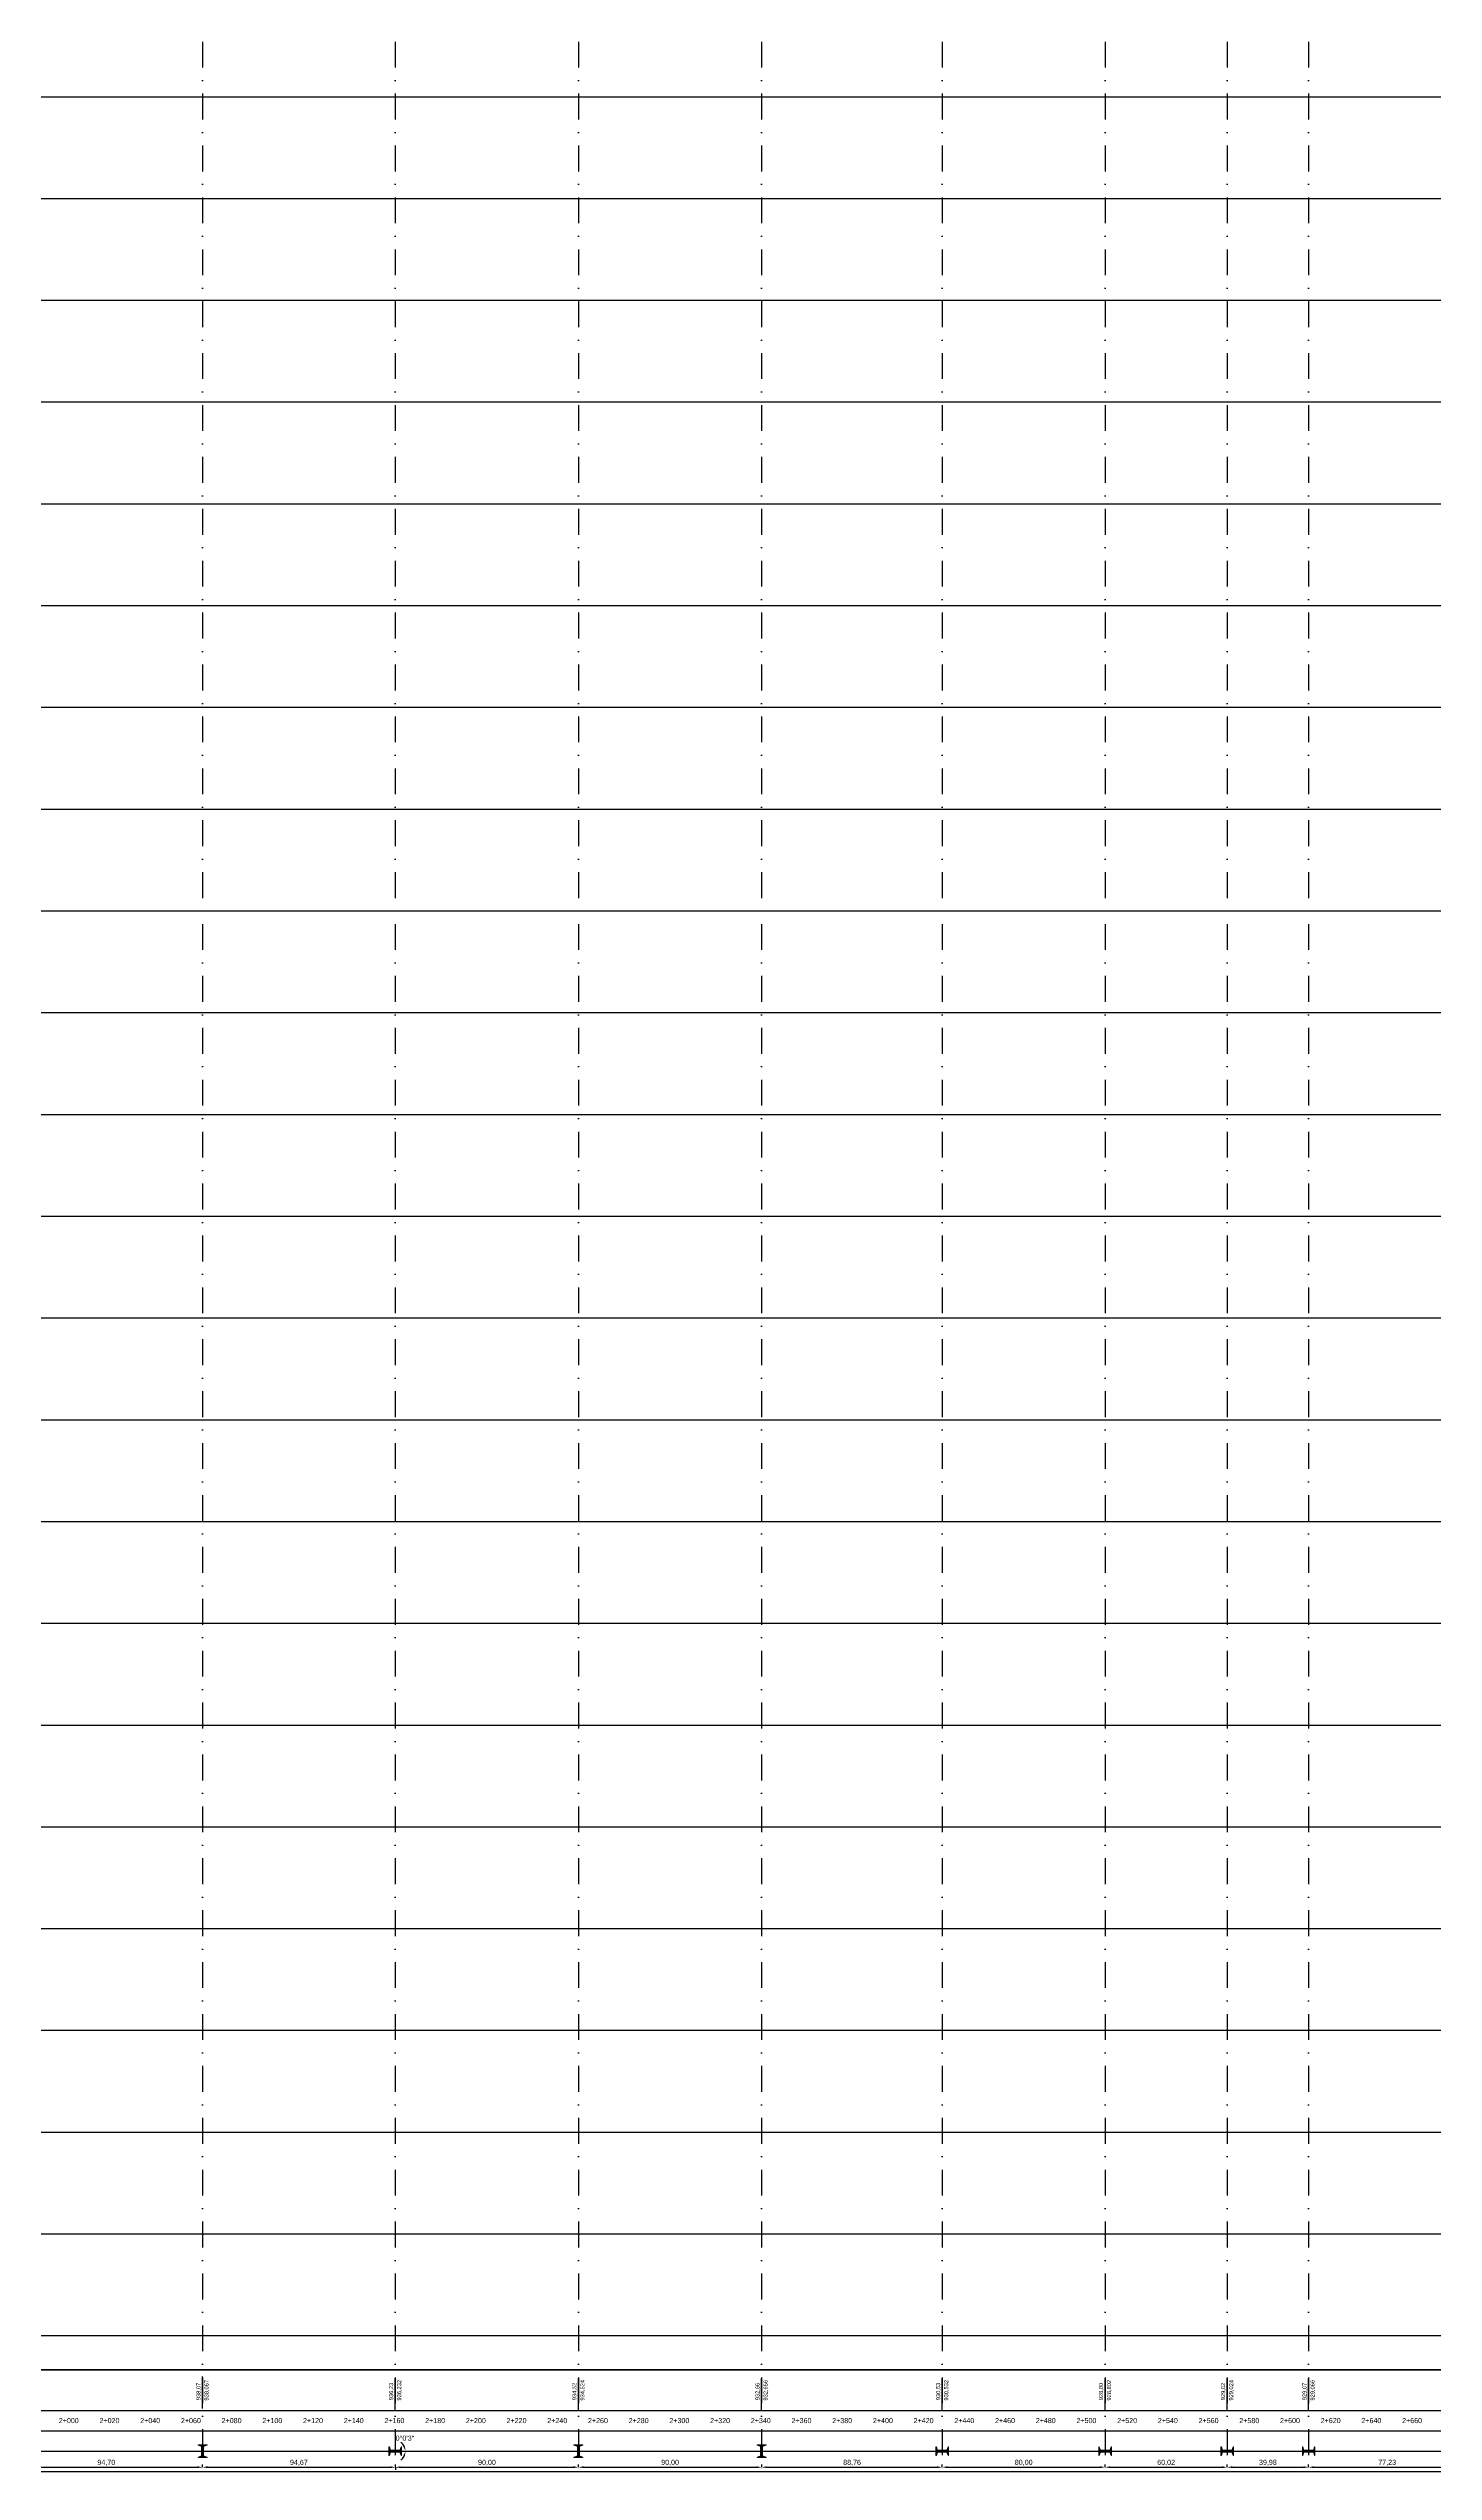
# Model space of a CAD drawing. Header units: metres. Extents: x -121 to 9872, y 3505 to 10721.
# Drawn here: x 2009 to 2689, y 5510 to 6701 of the extents above; entities that cross this region are included whole.
import ezdxf
from ezdxf.enums import TextEntityAlignment as Align

# ---------------------------------------------------------------- set-up
doc = ezdxf.new("R2010")
doc.units = ezdxf.units.M
doc.set_wipeout_variables(frame=1)
doc.header["$PDMODE"] = 2
doc.linetypes.add('DASHDOT', pattern=[25.4, 12.7, -6.35, 0, -6.35])
for name, color, linetype in [('EsquemáticoAlinhamento', 7, 'Continuous'), ('GRID', 253, 'Continuous'), ('Modelo_CotaTerreno_Perfil', 7, 'Continuous'), ('Perfil - Caixa', 251, 'Continuous'), ('Perfil - Texto Estaca', 7, 'Continuous'), ('Poste', 7, 'Continuous'), ('Poste Perfil', 251, 'Continuous'), ('Vertice', 8, 'Continuous')]:
    doc.layers.add(name, color=color, linetype=linetype)
doc.styles.add('R80', font='arial.ttf', dxfattribs={"height": 2})
doc.styles.get("Standard").update_dxf_attribs({"font": 'arial.ttf'})
doc.dimstyles.new('ISO-25', dxfattribs={"dimtxt": 2.5, "dimasz": 2.5, "dimexe": 1.25, "dimexo": 0.625, "dimtad": 1, "dimzin": 1, "dimtxsty": 'Standard', "dimcen": 2.5, "dimaunit": 1, "dimadec": 3, "dimazin": 3, "dimtfac": 1, "dimtmove": 0, "dimatfit": 3, "dimfxlon": 1, "dimarcsym": 0})

# ---------------------------------------------------------------- blocks, each defined once
blk = doc.blocks.new('PosteBloco')
at = {"lineweight": 0}
blk.add_lwpolyline([(-2.3, 0.5), (-2.9, 2.2), (-3.1, 2.2), (-3.1, -2.2), (-2.9, -2.2), (-2.3, -0.5), (2.3, -0.5), (2.9, -2.2), (3.1, -2.2), (3.1, 2.2), (2.9, 2.2), (2.3, 0.5)], close=True, dxfattribs=at)
blk.add_wipeout([(-2.3, 0.5), (-2.9, 2.2), (-3.1, 2.2), (-3.1, -2.2), (-2.9, -2.2), (-2.3, -0.5), (2.3, -0.5), (2.9, -2.2), (3.1, -2.2), (3.1, 2.2), (2.9, 2.2), (2.3, 0.5)]).dxf.layer = 'Poste'
at = {"layer": 'Poste Perfil'}
h = blk.add_hatch(color=256, dxfattribs=at)
h.dxf.hatch_style = 1
h.paths.add_polyline_path([(-2.3, 0.5), (-2.9, 2.2), (-3.1, 2.2), (-3.1, -2.2), (-2.9, -2.2), (-2.3, -0.5), (2.3, -0.5), (2.9, -2.2), (3.1, -2.2), (3.1, 2.2), (2.9, 2.2), (2.3, 0.5)])
at = {"color": 251, "lineweight": 0}
blk.add_circle((0, 0), 0.182, dxfattribs=at)
blk = doc.blocks.new('EsquematicoPlantaGaveta')
at = {"rotation": 269.9999999999131}
blk.add_blockref('PosteBloco', (0, 0), dxfattribs=at)
blk = doc.blocks.new('EsquematicoPlantaTopo')
at = {"layer": 'Poste Perfil'}
blk.add_blockref('PosteBloco', (0, 0), dxfattribs=at)
blk = doc.blocks.new('*D419')
at = {"layer": 'Defpoints', "color": 0, "transparency": 16777216}
for p in [(18.8, 5520.2), (93.9, 5520.2), (98.9, 5520.2), (99.1, 5520.2), (7744.2, 5520.2)]:
    blk.add_point(p, dxfattribs=at)
at = {"layer": 'Vertice', "color": 1, "lineweight": -2, "transparency": 16777216}
blk.add_line((100.3, 5520.2), (99.1, 5520.2), dxfattribs=at)
for start, end in [(27.8953, 55.7907), (304.2082, 332.1035), (359.9989, 360)]:
    blk.add_arc((93.9, 5520.2), 5.19, start, end, dxfattribs=at)
at = {"layer": 'Vertice', "color": 1, "transparency": 16777216}
for points in [[(98.9, 5522.7), (98.1, 5522.5), (99.1, 5520.2)], [(98.1, 5517.9), (98.9, 5517.7), (99.1, 5520.2)]]:
    blk.add_solid(points, dxfattribs=at)
at = {"layer": 'Vertice', "color": 0, "transparency": 16777216, "insert": (98.9, 5525.7), "char_height": 2.5, "attachment_point": 5}
blk.add_mtext('0°0\'4"', dxfattribs=at)
blk = doc.blocks.new('*D420')
at = {"layer": 'Defpoints', "color": 0, "transparency": 16777216}
for p in [(18.8, 5520.2), (317.4, 5520.2), (322.4, 5520.7), (322.7, 5520.4), (7744.2, 5520.2)]:
    blk.add_point(p, dxfattribs=at)
at = {"layer": 'Vertice', "color": 1, "lineweight": -2, "transparency": 16777216}
blk.add_line((323.9, 5520.9), (322.7, 5520.8), dxfattribs=at)
for start, end in [(33.6623, 61.1489), (305.027, 332.5135), (360, 6.1758)]:
    blk.add_arc((317.4, 5520.2), 5.26, start, end, dxfattribs=at)
at = {"layer": 'Vertice', "color": 1, "transparency": 16777216}
for points in [[(322.2, 5523.3), (321.4, 5523), (322.7, 5520.8)], [(321.7, 5517.9), (322.5, 5517.7), (322.7, 5520.2)]]:
    blk.add_solid(points, dxfattribs=at)
at = {"layer": 'Vertice', "color": 0, "transparency": 16777216, "insert": (314.2, 5525.9), "char_height": 2.5, "attachment_point": 5}
blk.add_mtext('6°10\'33"', dxfattribs=at)
blk = doc.blocks.new('*D421')
at = {"layer": 'Defpoints', "color": 0, "transparency": 16777216}
for p in [(408.3, 5525.2), (410.5, 5523.9), (18.8, 5520.2), (408.3, 5520.2), (7744.2, 5520.2)]:
    blk.add_point(p, dxfattribs=at)
at = {"layer": 'Vertice', "color": 1, "lineweight": -2, "transparency": 16777216}
blk.add_arc((408.3, 5520.2), 4.27, 34.0786, 55.5578, dxfattribs=at)
at = {"layer": 'Vertice', "color": 1, "transparency": 16777216}
for points in [[(410.6, 5523.3), (410.8, 5524.1), (408.3, 5524.5)], [(412.2, 5522.7), (411.4, 5522.5), (412.6, 5520.2)]]:
    blk.add_solid(points, dxfattribs=at)
at = {"layer": 'Vertice', "color": 0, "transparency": 16777216, "insert": (418.4, 5525.9), "char_height": 2.5, "attachment_point": 5}
blk.add_mtext('89°38\'11"', dxfattribs=at)
blk = doc.blocks.new('*D422')
at = {"layer": 'Defpoints', "color": 0, "transparency": 16777216}
for p in [(18.8, 5520.2), (1069.4, 5520.2), (1074.7, 5520.2), (1074.7, 5520.2), (7744.2, 5520.2)]:
    blk.add_point(p, dxfattribs=at)
at = {"layer": 'Vertice', "color": 1, "lineweight": -2, "transparency": 16777216}
for start, end in [(27.3936, 54.7536), (305.28, 332.64), (360, 0.0336)]:
    blk.add_arc((1069.4, 5520.2), 5.29, start, end, dxfattribs=at)
at = {"layer": 'Vertice', "color": 1, "transparency": 16777216}
for points in [[(1074.5, 5522.7), (1073.7, 5522.5), (1074.7, 5520.2)], [(1073.7, 5517.9), (1074.5, 5517.7), (1074.7, 5520.2)]]:
    blk.add_solid(points, dxfattribs=at)
at = {"layer": 'Vertice', "color": 0, "transparency": 16777216, "insert": (1074.7, 5526.5), "char_height": 2.5, "attachment_point": 5}
blk.add_mtext('0°2\'1"', dxfattribs=at)
blk = doc.blocks.new('*D423')
at = {"layer": 'Defpoints', "color": 0, "transparency": 16777216}
for p in [(18.8, 5520.2), (1730.4, 5520.2), (1735.2, 5519), (1736, 5519.3), (7744.2, 5520.2)]:
    blk.add_point(p, dxfattribs=at)
at = {"layer": 'Vertice', "color": 1, "lineweight": -2, "transparency": 16777216}
blk.add_line((1735.9, 5518.8), (1737.1, 5518.5), dxfattribs=at)
for start, end in [(25.6098, 51.2196), (294.4993, 320.1091), (345.7189, 360)]:
    blk.add_arc((1730.4, 5520.2), 5.64, start, end, dxfattribs=at)
at = {"layer": 'Vertice', "color": 1, "transparency": 16777216}
for points in [[(1734.4, 5516.8), (1735.1, 5516.4), (1735.9, 5518.8)], [(1735.9, 5522.7), (1735.1, 5522.6), (1736, 5520.2)]]:
    blk.add_solid(points, dxfattribs=at)
at = {"layer": 'Vertice', "color": 0, "transparency": 16777216, "insert": (1735.6, 5526.2), "char_height": 2.5, "attachment_point": 5}
blk.add_mtext('14°16\'52"', dxfattribs=at)
blk = doc.blocks.new('*D424')
at = {"layer": 'Defpoints', "color": 0, "transparency": 16777216}
for p in [(18.8, 5520.2), (2179.2, 5520.2), (2184.2, 5520.2), (2184.2, 5520.2), (7744.2, 5520.2)]:
    blk.add_point(p, dxfattribs=at)
at = {"layer": 'Vertice', "color": 1, "lineweight": -2, "transparency": 16777216}
for start, end in [(28.9784, 57.9567), (302.0425, 331.0208), (359.9992, 360)]:
    blk.add_arc((2179.2, 5520.2), 5, start, end, dxfattribs=at)
at = {"layer": 'Vertice', "color": 1, "transparency": 16777216}
for points in [[(2183.9, 5522.7), (2183.1, 5522.5), (2184.2, 5520.2)], [(2183.1, 5517.9), (2183.9, 5517.7), (2184.2, 5520.2)]]:
    blk.add_solid(points, dxfattribs=at)
at = {"layer": 'Vertice', "color": 0, "transparency": 16777216, "insert": (2183.9, 5526.6), "char_height": 2.5, "attachment_point": 5}
blk.add_mtext('0°0\'3"', dxfattribs=at)
blk = doc.blocks.new('*D425')
at = {"layer": 'Defpoints', "color": 0, "transparency": 16777216}
for p in [(18.8, 5520.2), (2756.3, 5520.2), (2761.3, 5520.7), (2761.3, 5520.4), (7744.2, 5520.2)]:
    blk.add_point(p, dxfattribs=at)
at = {"layer": 'Vertice', "color": 1, "lineweight": -2, "transparency": 16777216}
for start, end in [(34.6141, 63.6901), (301.848, 330.924), (360, 5.5381)]:
    blk.add_arc((2756.3, 5520.2), 4.98, start, end, dxfattribs=at)
at = {"layer": 'Vertice', "color": 1, "transparency": 16777216}
for points in [[(2760.8, 5523.2), (2760, 5522.9), (2761.3, 5520.7)], [(2760.3, 5517.9), (2761.1, 5517.7), (2761.3, 5520.2)]]:
    blk.add_solid(points, dxfattribs=at)
at = {"layer": 'Vertice', "color": 0, "transparency": 16777216, "insert": (2762.3, 5526.5), "char_height": 2.5, "attachment_point": 5}
blk.add_mtext('5°32\'17"', dxfattribs=at)
blk = doc.blocks.new('*D426')
at = {"layer": 'Defpoints', "color": 0, "transparency": 16777216}
for p in [(18.8, 5520.2), (3042.3, 5520.2), (3047.3, 5520.6), (3047.3, 5520.3), (7744.2, 5520.2)]:
    blk.add_point(p, dxfattribs=at)
at = {"layer": 'Vertice', "color": 1, "lineweight": -2, "transparency": 16777216}
for start, end in [(33.264, 62.3805), (301.767, 330.8835), (360, 4.1475)]:
    blk.add_arc((3042.3, 5520.2), 4.97, start, end, dxfattribs=at)
at = {"layer": 'Vertice', "color": 1, "transparency": 16777216}
for points in [[(3046.8, 5523.1), (3046, 5522.8), (3047.2, 5520.6)], [(3046.2, 5517.9), (3047, 5517.7), (3047.3, 5520.2)]]:
    blk.add_solid(points, dxfattribs=at)
at = {"layer": 'Vertice', "color": 0, "transparency": 16777216, "insert": (3047.1, 5525.7), "char_height": 2.5, "attachment_point": 5}
blk.add_mtext('4°8\'51"', dxfattribs=at)
blk = doc.blocks.new('*D427')
at = {"layer": 'Defpoints', "color": 0, "transparency": 16777216}
for p in [(18.8, 5520.2), (4017.5, 5520.2), (4021.8, 5517.6), (4022, 5518.5), (7744.2, 5520.2)]:
    blk.add_point(p, dxfattribs=at)
at = {"layer": 'Vertice', "color": 1, "lineweight": -2, "transparency": 16777216}
for start, end in [(30.3137, 60.6275), (268.1059, 298.4196), (328.7333, 360)]:
    blk.add_arc((4017.5, 5520.2), 4.78, start, end, dxfattribs=at)
at = {"layer": 'Vertice', "color": 1, "transparency": 16777216}
for points in [[(4019.5, 5516.3), (4020.1, 5515.7), (4021.6, 5517.7)], [(4022, 5522.7), (4021.2, 5522.5), (4022.3, 5520.2)]]:
    blk.add_solid(points, dxfattribs=at)
at = {"layer": 'Vertice', "color": 0, "transparency": 16777216, "insert": (4024.1, 5526.7), "char_height": 2.5, "attachment_point": 5}
blk.add_mtext('31°16\'0"', dxfattribs=at)
blk = doc.blocks.new('*D428')
at = {"layer": 'Defpoints', "color": 0, "transparency": 16777216}
for p in [(18.8, 5520.2), (4504, 5520.2), (4509, 5520.1), (4509, 5520), (7744.2, 5520.2)]:
    blk.add_point(p, dxfattribs=at)
at = {"layer": 'Vertice', "color": 1, "lineweight": -2, "transparency": 16777216}
for start, end in [(28.9692, 57.9384), (299.9897, 328.9589), (357.9281, 360)]:
    blk.add_arc((4504, 5520.2), 5, start, end, dxfattribs=at)
at = {"layer": 'Vertice', "color": 1, "transparency": 16777216}
for points in [[(4507.8, 5517.7), (4508.6, 5517.5), (4509, 5520)], [(4508.7, 5522.7), (4507.9, 5522.5), (4509, 5520.2)]]:
    blk.add_solid(points, dxfattribs=at)
at = {"layer": 'Vertice', "color": 0, "transparency": 16777216, "insert": (4509.8, 5526.6), "char_height": 2.5, "attachment_point": 5}
blk.add_mtext('2°4\'19"', dxfattribs=at)
blk = doc.blocks.new('*D429')
at = {"layer": 'Defpoints', "color": 0, "transparency": 16777216}
for p in [(18.8, 5520.2), (5017.8, 5520.2), (5022.8, 5520.2), (5022.8, 5520.2), (7744.2, 5520.2)]:
    blk.add_point(p, dxfattribs=at)
at = {"layer": 'Vertice', "color": 1, "lineweight": -2, "transparency": 16777216}
for start, end in [(28.9817, 57.9634), (302.0349, 331.0166), (359.9983, 360)]:
    blk.add_arc((5017.8, 5520.2), 5, start, end, dxfattribs=at)
at = {"layer": 'Vertice', "color": 1, "transparency": 16777216}
for points in [[(5022.5, 5522.7), (5021.7, 5522.5), (5022.8, 5520.2)], [(5021.7, 5517.9), (5022.5, 5517.7), (5022.8, 5520.2)]]:
    blk.add_solid(points, dxfattribs=at)
at = {"layer": 'Vertice', "color": 0, "transparency": 16777216, "insert": (5022.7, 5526.2), "char_height": 2.5, "attachment_point": 5}
blk.add_mtext('0°0\'6"', dxfattribs=at)
blk = doc.blocks.new('*D430')
at = {"layer": 'Defpoints', "color": 0, "transparency": 16777216}
for p in [(18.8, 5520.2), (5531.6, 5520.2), (5536.3, 5519.2), (5536.3, 5518.7), (7744.2, 5520.2)]:
    blk.add_point(p, dxfattribs=at)
at = {"layer": 'Vertice', "color": 1, "lineweight": -2, "transparency": 16777216}
for start, end in [(29.6649, 59.3298), (283.5899, 313.2548), (342.9197, 360)]:
    blk.add_arc((5531.6, 5520.2), 4.88, start, end, dxfattribs=at)
at = {"layer": 'Vertice', "color": 1, "transparency": 16777216}
for points in [[(5534.5, 5516.9), (5535.3, 5516.4), (5536.2, 5518.8)], [(5536.2, 5522.7), (5535.4, 5522.5), (5536.4, 5520.2)]]:
    blk.add_solid(points, dxfattribs=at)
at = {"layer": 'Vertice', "color": 0, "transparency": 16777216, "insert": (5538.4, 5526.2), "char_height": 2.5, "attachment_point": 5}
blk.add_mtext('17°4\'49"', dxfattribs=at)
blk = doc.blocks.new('*D431')
at = {"layer": 'Defpoints', "color": 0, "transparency": 16777216}
for p in [(18.8, 5520.2), (6119, 5520.2), (6123.6, 5522.2), (6123.9, 5520.9), (7744.2, 5520.2)]:
    blk.add_point(p, dxfattribs=at)
at = {"layer": 'Vertice', "color": 1, "lineweight": -2, "transparency": 16777216}
for start, end in [(52.2664, 81.5809), (301.371, 330.6855), (360, 22.9519)]:
    blk.add_arc((6119, 5520.2), 4.94, start, end, dxfattribs=at)
at = {"layer": 'Vertice', "color": 1, "transparency": 16777216}
for points in [[(6122.3, 5524.4), (6121.7, 5523.9), (6123.5, 5522.1)], [(6122.9, 5517.9), (6123.7, 5517.7), (6123.9, 5520.2)]]:
    blk.add_solid(points, dxfattribs=at)
at = {"layer": 'Vertice', "color": 0, "transparency": 16777216, "insert": (6126.1, 5526.8), "char_height": 2.5, "attachment_point": 5}
blk.add_mtext('22°57\'7"', dxfattribs=at)
blk = doc.blocks.new('*D432')
at = {"layer": 'Defpoints', "color": 0, "transparency": 16777216}
for p in [(6649.9, 5525.2), (6652.4, 5524.6), (18.8, 5520.2), (6649.9, 5520.2), (7744.2, 5520.2)]:
    blk.add_point(p, dxfattribs=at)
at = {"layer": 'Vertice', "color": 1, "lineweight": -2, "transparency": 16777216}
blk.add_line((6649.9, 5526.5), (6649.9, 5525.2), dxfattribs=at)
blk.add_arc((6649.9, 5520.2), 5.02, 28.8541, 61.1456, dxfattribs=at)
at = {"layer": 'Vertice', "color": 1, "transparency": 16777216}
for points in [[(6652.2, 5524.2), (6652.5, 5525), (6649.9, 5525.2)], [(6654.7, 5522.7), (6653.9, 5522.5), (6654.9, 5520.2)]]:
    blk.add_solid(points, dxfattribs=at)
at = {"layer": 'Vertice', "color": 0, "transparency": 16777216, "insert": (6658.6, 5527.6), "char_height": 2.5, "attachment_point": 5}
blk.add_mtext('89°59\'59"', dxfattribs=at)
blk = doc.blocks.new('*D433')
at = {"layer": 'Defpoints', "color": 0, "transparency": 16777216}
for p in [(18.8, 5520.2), (7509.5, 5520.2), (7511.6, 5515.7), (7512.8, 5517.2), (7744.2, 5520.2)]:
    blk.add_point(p, dxfattribs=at)
at = {"layer": 'Vertice', "color": 1, "lineweight": -2, "transparency": 16777216}
for start, end in [(32.403, 64.806), (230.7393, 263.1423), (295.5453, 360)]:
    blk.add_arc((7509.5, 5520.2), 4.48, start, end, dxfattribs=at)
at = {"layer": 'Vertice', "color": 1, "transparency": 16777216}
for points in [[(7508.9, 5516.2), (7509, 5515.3), (7511.4, 5516.2)], [(7513.7, 5522.7), (7512.9, 5522.5), (7514, 5520.2)]]:
    blk.add_solid(points, dxfattribs=at)
at = {"layer": 'Vertice', "color": 0, "transparency": 16777216, "insert": (7514.6, 5525.7), "char_height": 2.5, "attachment_point": 5}
blk.add_mtext('64°27\'17"', dxfattribs=at)
blk = doc.blocks.new('*D458')
at = {"color": 0, "lineweight": -2, "transparency": 16777216}
for p, q in [((1989.8, 5512.3), (1989.8, 5513.6)), ((1992.3, 5512.3), (2082, 5512.3)), ((2084.5, 5512.3), (2084.5, 5513.6))]:
    blk.add_line(p, q, dxfattribs=at)
at = {"color": 0, "transparency": 16777216}
for points in [[(1992.3, 5512.8), (1992.3, 5511.9), (1989.8, 5512.3)], [(2082, 5512.8), (2082, 5511.9), (2084.5, 5512.3)]]:
    blk.add_solid(points, dxfattribs=at)
at = {"layer": 'Defpoints', "color": 0, "transparency": 16777216}
for p in [(1989.8, 5512.3), (2084.5, 5512.3), (2084.5, 5512.3)]:
    blk.add_point(p, dxfattribs=at)
at = {"color": 0, "transparency": 16777216, "insert": (2037.2, 5514.5), "char_height": 2.5, "attachment_point": 5}
blk.add_mtext('94,70', dxfattribs=at)
blk = doc.blocks.new('*D459')
at = {"color": 0, "lineweight": -2, "transparency": 16777216}
for p, q in [((2084.5, 5512.3), (2084.5, 5513.6)), ((2087, 5512.3), (2176.7, 5512.3)), ((2179.2, 5512.3), (2179.2, 5511.1))]:
    blk.add_line(p, q, dxfattribs=at)
at = {"color": 0, "transparency": 16777216}
for points in [[(2087, 5512.8), (2087, 5511.9), (2084.5, 5512.3)], [(2176.7, 5512.8), (2176.7, 5511.9), (2179.2, 5512.3)]]:
    blk.add_solid(points, dxfattribs=at)
at = {"layer": 'Defpoints', "color": 0, "transparency": 16777216}
for p in [(2084.5, 5512.3), (2179.2, 5512.3), (2179.2, 5512.3)]:
    blk.add_point(p, dxfattribs=at)
at = {"color": 0, "transparency": 16777216, "insert": (2131.8, 5514.5), "char_height": 2.5, "attachment_point": 5}
blk.add_mtext('94,67', dxfattribs=at)
blk = doc.blocks.new('*D460')
at = {"color": 0, "lineweight": -2, "transparency": 16777216}
for p, q in [((2179.2, 5512.3), (2179.2, 5513.6)), ((2181.7, 5512.3), (2266.7, 5512.3)), ((2269.2, 5512.3), (2269.2, 5513.6))]:
    blk.add_line(p, q, dxfattribs=at)
at = {"color": 0, "transparency": 16777216}
for points in [[(2181.7, 5512.8), (2181.7, 5511.9), (2179.2, 5512.3)], [(2266.7, 5512.8), (2266.7, 5511.9), (2269.2, 5512.3)]]:
    blk.add_solid(points, dxfattribs=at)
at = {"layer": 'Defpoints', "color": 0, "transparency": 16777216}
for p in [(2179.2, 5512.3), (2269.2, 5512.3), (2269.2, 5512.3)]:
    blk.add_point(p, dxfattribs=at)
at = {"color": 0, "transparency": 16777216, "insert": (2224.2, 5514.5), "char_height": 2.5, "attachment_point": 5}
blk.add_mtext('90,00', dxfattribs=at)
blk = doc.blocks.new('*D461')
at = {"color": 0, "lineweight": -2, "transparency": 16777216}
for p, q in [((2269.2, 5512.3), (2269.2, 5513.6)), ((2271.7, 5512.3), (2356.7, 5512.3)), ((2359.2, 5512.3), (2359.2, 5513.6))]:
    blk.add_line(p, q, dxfattribs=at)
at = {"color": 0, "transparency": 16777216}
for points in [[(2271.7, 5512.8), (2271.7, 5511.9), (2269.2, 5512.3)], [(2356.7, 5512.8), (2356.7, 5511.9), (2359.2, 5512.3)]]:
    blk.add_solid(points, dxfattribs=at)
at = {"layer": 'Defpoints', "color": 0, "transparency": 16777216}
for p in [(2269.2, 5512.3), (2359.2, 5512.3), (2359.2, 5512.3)]:
    blk.add_point(p, dxfattribs=at)
at = {"color": 0, "transparency": 16777216, "insert": (2314.2, 5514.5), "char_height": 2.5, "attachment_point": 5}
blk.add_mtext('90,00', dxfattribs=at)
blk = doc.blocks.new('*D462')
at = {"color": 0, "lineweight": -2, "transparency": 16777216}
for p, q in [((2359.2, 5512.3), (2359.2, 5513.6)), ((2361.7, 5512.3), (2445.4, 5512.3)), ((2447.9, 5512.3), (2447.9, 5513.6))]:
    blk.add_line(p, q, dxfattribs=at)
at = {"color": 0, "transparency": 16777216}
for points in [[(2361.7, 5512.8), (2361.7, 5511.9), (2359.2, 5512.3)], [(2445.4, 5512.8), (2445.4, 5511.9), (2447.9, 5512.3)]]:
    blk.add_solid(points, dxfattribs=at)
at = {"layer": 'Defpoints', "color": 0, "transparency": 16777216}
for p in [(2359.2, 5512.3), (2447.9, 5512.3), (2447.9, 5512.3)]:
    blk.add_point(p, dxfattribs=at)
at = {"color": 0, "transparency": 16777216, "insert": (2403.6, 5514.5), "char_height": 2.5, "attachment_point": 5}
blk.add_mtext('88,76', dxfattribs=at)
blk = doc.blocks.new('*D463')
at = {"color": 0, "lineweight": -2, "transparency": 16777216}
for p, q in [((2447.9, 5512.3), (2447.9, 5513.6)), ((2450.4, 5512.3), (2525.4, 5512.3)), ((2527.9, 5512.3), (2527.9, 5513.6))]:
    blk.add_line(p, q, dxfattribs=at)
at = {"color": 0, "transparency": 16777216}
for points in [[(2450.4, 5512.8), (2450.4, 5511.9), (2447.9, 5512.3)], [(2525.4, 5512.8), (2525.4, 5511.9), (2527.9, 5512.3)]]:
    blk.add_solid(points, dxfattribs=at)
at = {"layer": 'Defpoints', "color": 0, "transparency": 16777216}
for p in [(2447.9, 5512.3), (2527.9, 5512.3), (2527.9, 5512.3)]:
    blk.add_point(p, dxfattribs=at)
at = {"color": 0, "transparency": 16777216, "insert": (2487.9, 5514.5), "char_height": 2.5, "attachment_point": 5}
blk.add_mtext('80,00', dxfattribs=at)
blk = doc.blocks.new('*D464')
at = {"color": 0, "lineweight": -2, "transparency": 16777216}
for p, q in [((2527.9, 5512.3), (2527.9, 5513.6)), ((2530.4, 5512.3), (2585.4, 5512.3)), ((2587.9, 5512.3), (2587.9, 5513.6))]:
    blk.add_line(p, q, dxfattribs=at)
at = {"color": 0, "transparency": 16777216}
for points in [[(2530.4, 5512.8), (2530.4, 5511.9), (2527.9, 5512.3)], [(2585.4, 5512.8), (2585.4, 5511.9), (2587.9, 5512.3)]]:
    blk.add_solid(points, dxfattribs=at)
at = {"layer": 'Defpoints', "color": 0, "transparency": 16777216}
for p in [(2527.9, 5512.3), (2587.9, 5512.3), (2587.9, 5512.3)]:
    blk.add_point(p, dxfattribs=at)
at = {"color": 0, "transparency": 16777216, "insert": (2557.9, 5514.5), "char_height": 2.5, "attachment_point": 5}
blk.add_mtext('60,02', dxfattribs=at)
blk = doc.blocks.new('*D465')
at = {"color": 0, "lineweight": -2, "transparency": 16777216}
for p, q in [((2587.9, 5512.3), (2587.9, 5513.6)), ((2590.4, 5512.3), (2625.4, 5512.3)), ((2627.9, 5512.3), (2627.9, 5513.6))]:
    blk.add_line(p, q, dxfattribs=at)
at = {"color": 0, "transparency": 16777216}
for points in [[(2590.4, 5512.8), (2590.4, 5511.9), (2587.9, 5512.3)], [(2625.4, 5512.8), (2625.4, 5511.9), (2627.9, 5512.3)]]:
    blk.add_solid(points, dxfattribs=at)
at = {"layer": 'Defpoints', "color": 0, "transparency": 16777216}
for p in [(2587.9, 5512.3), (2627.9, 5512.3), (2627.9, 5512.3)]:
    blk.add_point(p, dxfattribs=at)
at = {"color": 0, "transparency": 16777216, "insert": (2607.9, 5514.5), "char_height": 2.5, "attachment_point": 5}
blk.add_mtext('39,98', dxfattribs=at)
blk = doc.blocks.new('*D466')
at = {"color": 0, "lineweight": -2, "transparency": 16777216}
for p, q in [((2627.9, 5512.3), (2627.9, 5513.6)), ((2630.4, 5512.3), (2702.7, 5512.3)), ((2705.2, 5512.3), (2705.2, 5513.6))]:
    blk.add_line(p, q, dxfattribs=at)
at = {"color": 0, "transparency": 16777216}
for points in [[(2630.4, 5512.8), (2630.4, 5511.9), (2627.9, 5512.3)], [(2702.7, 5512.8), (2702.7, 5511.9), (2705.2, 5512.3)]]:
    blk.add_solid(points, dxfattribs=at)
at = {"layer": 'Defpoints', "color": 0, "transparency": 16777216}
for p in [(2627.9, 5512.3), (2705.2, 5512.3), (2705.2, 5512.3)]:
    blk.add_point(p, dxfattribs=at)
at = {"color": 0, "transparency": 16777216, "insert": (2666.5, 5514.5), "char_height": 2.5, "attachment_point": 5}
blk.add_mtext('77,23', dxfattribs=at)

msp = doc.modelspace()

# ---------------------------------------------------------------- linework, layer by layer
at = {"layer": 'GRID', "linetype": 'DASHDOT'}
for p, q in [((2084.504, 7876.973), (2084.504, 5511.111)), ((2179.172, 7876.973), (2179.172, 5510.205)), ((2527.93, 7876.973), (2527.93, 5510.205)), ((2587.946, 7876.973), (2587.946, 5510.205)), ((2627.929, 7876.973), (2627.929, 5510.205))]:
    msp.add_line(p, q, dxfattribs=at)
at = {"layer": 'GRID'}
for points in [[(-30.298, 5560.205), (-30.298, 7876.973), (7827.812, 7876.973), (7827.812, 5560.205), (-30.298, 5560.205)], [(-30.298, 6676.973), (7827.812, 6676.973)], [(-30.298, 6626.973), (7827.812, 6626.973)], [(-30.298, 6576.973), (7827.812, 6576.973)], [(-30.298, 6526.973), (7827.812, 6526.973)], [(-30.298, 6476.973), (7827.812, 6476.973)], [(-30.298, 6426.973), (7827.812, 6426.973)], [(-30.298, 6376.973), (7827.812, 6376.973)], [(-30.298, 6326.973), (7827.812, 6326.973)], [(-30.298, 6276.973), (7827.812, 6276.973)], [(-30.298, 6226.973), (7827.812, 6226.973)], [(-30.298, 6176.973), (7827.812, 6176.973)], [(-30.298, 6076.973), (7827.812, 6076.973)], [(-30.298, 6026.973), (7827.812, 6026.973)], [(-30.298, 5976.973), (7827.812, 5976.973)], [(-30.298, 5926.973), (7827.812, 5926.973)], [(-30.298, 5876.973), (7827.812, 5876.973)], [(-30.298, 5826.973), (7827.812, 5826.973)], [(-30.298, 5776.973), (7827.812, 5776.973)], [(-30.298, 5726.973), (7827.812, 5726.973)], [(-30.298, 5676.973), (7827.812, 5676.973)], [(-30.298, 5626.973), (7827.812, 5626.973)], [(-30.298, 5576.973), (7827.812, 5576.973)]]:
    msp.add_lwpolyline(points, dxfattribs=at)
at = {"layer": 'Modelo_CotaTerreno_Perfil'}
for points in [[(2084.504, 5541.11), (2084.504, 5556.869)], [(2179.172, 5540.205), (2179.172, 5555.964)], [(2269.171, 5540.205), (2269.171, 5555.964)], [(2359.171, 5540.205), (2359.171, 5555.964)], [(2447.93, 5540.205), (2447.93, 5555.964)], [(2527.93, 5540.205), (2527.93, 5555.964)], [(2587.946, 5540.205), (2587.946, 5555.964)], [(2627.929, 5540.205), (2627.929, 5555.964)]]:
    msp.add_lwpolyline(points, dxfattribs=at)
at = {"layer": 'Perfil - Caixa'}
for points in [[(-30.298, 6126.973), (7827.812, 6126.973)], [(-30.298, 5576.973), (7827.812, 5576.973)], [(18.802, 5560.205), (7827.812, 5560.205)], [(-30.298, 5540.205), (7827.812, 5540.205)], [(-30.298, 5530.205), (7827.812, 5530.205)], [(-30.298, 5510.205), (7827.812, 5510.205)]]:
    msp.add_lwpolyline(points, dxfattribs=at)

# ---------------------------------------------------------------- block references
at = {"layer": 'EsquemáticoAlinhamento'}
for name, p in [('EsquematicoPlantaGaveta', (2269.171, 5520.205)), ('EsquematicoPlantaGaveta', (2359.171, 5520.205)), ('EsquematicoPlantaTopo', (2447.93, 5520.205))]:
    msp.add_blockref(name, p, dxfattribs=at)

# ---------------------------------------------------------------- texts
at = {"layer": 'Modelo_CotaTerreno_Perfil'}
for s, p in [('938,07', (2082.461, 5545.258)), ('938,067', (2086.418, 5545.08)), ('936,23', (2177.128, 5545.258)), ('936,232', (2181.085, 5545.08)), ('934,52', (2267.128, 5545.258)), ('934,524', (2271.085, 5545.08)), ('932,66', (2357.128, 5545.258)), ('932,656', (2361.085, 5545.08)), ('930,53', (2445.887, 5545.258)), ('930,532', (2449.844, 5545.08)), ('928,80', (2525.887, 5545.258)), ('928,802', (2529.844, 5545.08)), ('929,02', (2585.887, 5545.258)), ('929,024', (2589.844, 5545.08)), ('929,07', (2625.886, 5545.258)), ('929,066', (2629.843, 5545.08))]:
    msp.add_text(s, height=2, rotation=90.00021, dxfattribs=at).set_placement(p, align=Align.MIDDLE_LEFT)
at = {"layer": 'Perfil - Texto Estaca', "linetype": 'ByBlock', "char_height": 2.5, "attachment_point": 8, "style": 'R80'}
for s, insert in [('{\\fArial|b0|i0|c0|p34;\\C7;2+000}', (2018.748, 5533.955)), ('{\\fArial|b0|i0|c0|p34;\\C7;2+020}', (2038.748, 5533.955)), ('{\\fArial|b0|i0|c0|p34;\\C7;2+040}', (2058.748, 5533.955)), ('{\\fArial|b0|i0|c0|p34;\\C7;2+060}', (2078.748, 5533.955)), ('{\\fArial|b0|i0|c0|p34;\\C7;2+080}', (2098.748, 5533.955)), ('{\\fArial|b0|i0|c0|p34;\\C7;2+100}', (2118.748, 5533.955)), ('{\\fArial|b0|i0|c0|p34;\\C7;2+120}', (2138.748, 5533.955)), ('{\\fArial|b0|i0|c0|p34;\\C7;2+140}', (2158.748, 5533.955)), ('{\\fArial|b0|i0|c0|p34;\\C7;2+160}', (2178.748, 5533.955)), ('{\\fArial|b0|i0|c0|p34;\\C7;2+180}', (2198.748, 5533.955)), ('{\\fArial|b0|i0|c0|p34;\\C7;2+200}', (2218.748, 5533.955)), ('{\\fArial|b0|i0|c0|p34;\\C7;2+220}', (2238.748, 5533.955)), ('{\\fArial|b0|i0|c0|p34;\\C7;2+240}', (2258.748, 5533.955)), ('{\\fArial|b0|i0|c0|p34;\\C7;2+260}', (2278.748, 5533.955)), ('{\\fArial|b0|i0|c0|p34;\\C7;2+280}', (2298.748, 5533.955)), ('{\\fArial|b0|i0|c0|p34;\\C7;2+300}', (2318.748, 5533.955)), ('{\\fArial|b0|i0|c0|p34;\\C7;2+320}', (2338.748, 5533.955)), ('{\\fArial|b0|i0|c0|p34;\\C7;2+340}', (2358.748, 5533.955)), ('{\\fArial|b0|i0|c0|p34;\\C7;2+360}', (2378.748, 5533.955)), ('{\\fArial|b0|i0|c0|p34;\\C7;2+380}', (2398.748, 5533.955)), ('{\\fArial|b0|i0|c0|p34;\\C7;2+400}', (2418.748, 5533.955)), ('{\\fArial|b0|i0|c0|p34;\\C7;2+420}', (2438.748, 5533.955)), ('{\\fArial|b0|i0|c0|p34;\\C7;2+440}', (2458.748, 5533.955)), ('{\\fArial|b0|i0|c0|p34;\\C7;2+460}', (2478.748, 5533.955)), ('{\\fArial|b0|i0|c0|p34;\\C7;2+480}', (2498.748, 5533.955)), ('{\\fArial|b0|i0|c0|p34;\\C7;2+500}', (2518.748, 5533.955)), ('{\\fArial|b0|i0|c0|p34;\\C7;2+520}', (2538.748, 5533.955)), ('{\\fArial|b0|i0|c0|p34;\\C7;2+540}', (2558.748, 5533.955)), ('{\\fArial|b0|i0|c0|p34;\\C7;2+560}', (2578.748, 5533.955)), ('{\\fArial|b0|i0|c0|p34;\\C7;2+580}', (2598.748, 5533.955)), ('{\\fArial|b0|i0|c0|p34;\\C7;2+600}', (2618.748, 5533.955)), ('{\\fArial|b0|i0|c0|p34;\\C7;2+620}', (2638.748, 5533.955)), ('{\\fArial|b0|i0|c0|p34;\\C7;2+640}', (2658.748, 5533.955)), ('{\\fArial|b0|i0|c0|p34;\\C7;2+660}', (2678.748, 5533.955))]:
    msp.add_mtext(s, dxfattribs=dict(at, insert=insert))

# ---------------------------------------------------------------- next in the draw order: linework, layer by layer
at = {"layer": 'GRID', "linetype": 'DASHDOT'}
for p, q in [((2269.171, 7876.973), (2269.171, 5510.205)), ((2359.171, 7876.973), (2359.171, 5510.205)), ((2447.93, 7876.973), (2447.93, 5510.205))]:
    msp.add_line(p, q, dxfattribs=at)

# ---------------------------------------------------------------- next in the draw order: block references
at = {"layer": 'EsquemáticoAlinhamento'}
for name, p in [('EsquematicoPlantaGaveta', (2084.504, 5520.205)), ('EsquematicoPlantaTopo', (2179.172, 5520.205))]:
    msp.add_blockref(name, p, dxfattribs=at)

# ---------------------------------------------------------------- next in the draw order: dimensions: what is measured, and where the dimension line sits
for base, p1, p2, picture, middle in [((2359.171, 5512.339), (2269.171, 5512.339), (2359.171, 5512.339), '*D461', (2314.171, 5514.466)), ((2447.93, 5512.339), (2359.171, 5512.339), (2447.93, 5512.339), '*D462', (2403.551, 5514.466))]:
    dim = msp.add_linear_dim(base=base, p1=p1, p2=p2, dimstyle='ISO-25', override={"dimtmove": 1})
    dim.commit()
    dim.dimension.update_dxf_attribs({"geometry": picture, "text_midpoint": middle})

# ---------------------------------------------------------------- next in the draw order: linework, layer by layer
at = {"layer": 'Perfil - Caixa'}
msp.add_lwpolyline([(18.802, 5520.205), (7744.176, 5520.205)], dxfattribs=at)
at = {"layer": 'Vertice'}
msp.add_lwpolyline([(2179.172, 5520.205), (2184.172, 5520.205)], dxfattribs=at)

# ---------------------------------------------------------------- next in the draw order: dimensions: what is measured, and where the dimension line sits
for base, p1, p2, picture, middle in [((2084.504, 5512.339), (1989.804, 5512.339), (2084.504, 5512.338), '*D458', (2037.154, 5514.466)), ((2179.172, 5512.338), (2084.504, 5512.338), (2179.172, 5512.339), '*D459', (2131.838, 5514.466)), ((2269.171, 5512.339), (2179.172, 5512.339), (2269.171, 5512.339), '*D460', (2224.171, 5514.466))]:
    dim = msp.add_linear_dim(base=base, p1=p1, p2=p2, dimstyle='ISO-25', override={"dimtmove": 1})
    dim.commit()
    dim.dimension.update_dxf_attribs({"geometry": picture, "text_midpoint": middle})
at = {"layer": 'Vertice', "color": 7}
for base, line1, line2, picture, middle in [((6652.437, 5524.55), ((6649.928, 5520.205), (6649.928, 5525.205)), ((18.802, 5520.205), (7744.176, 5520.205)), '*D432', (6658.644, 5527.592)), ((6123.8744, 5520.8628), ((18.8023, 5520.2051), (7744.1763, 5520.2051)), ((6118.9783, 5520.2051), (6123.5825, 5522.1549)), '*D431', (6126.0928, 5526.8342)), ((4021.9793, 5518.5039), ((18.8023, 5520.2051), (7744.1763, 5520.2051)), ((4017.5114, 5520.2051), (4021.7852, 5517.61)), '*D427', (4024.1228, 5526.6599)), ((2184.1716, 5520.205), ((18.8023, 5520.2051), (7744.1763, 5520.2051)), ((2179.1716, 5520.2051), (2184.1716, 5520.205)), '*D424', (2183.9321, 5526.5691)), ((4508.9635, 5520.0846), ((18.8023, 5520.2051), (7744.1763, 5520.2051)), ((4503.9673, 5520.2051), (4508.9641, 5520.0243)), '*D428', (4509.7514, 5526.5628)), ((2761.3027, 5520.3655), ((18.8023, 5520.2051), (7744.1763, 5520.2051)), ((2756.3256, 5520.2051), (2761.3023, 5520.6876)), '*D425', (2762.2845, 5526.5274)), ((1735.9665, 5519.2722), ((1730.4042, 5520.2051), (1735.2497, 5518.9717)), ((18.8023, 5520.2051), (7744.1763, 5520.2051)), '*D423', (1735.5826, 5526.2192)), ((5022.7586, 5520.205), ((18.8023, 5520.2051), (7744.1763, 5520.2051)), ((5017.7586, 5520.2051), (5022.7586, 5520.2049)), '*D429', (5022.6978, 5526.2011)), ((5536.34215, 5519.24104), ((18.80233, 5520.2051), (7744.17633, 5520.20509)), ((5531.55533, 5520.20509), (5536.3348, 5518.73654)), '*D430', (5538.40974, 5526.1711)), ((322.7013, 5520.3941), ((18.8023, 5520.2051), (7744.1763, 5520.2051)), ((317.4431, 5520.2051), (322.4141, 5520.743)), '*D420', (314.1906, 5525.8694)), ((7512.764, 5517.151), ((18.802, 5520.205), (7744.176, 5520.205)), ((7509.486, 5520.205), (7511.642, 5515.694)), '*D433', (7514.577, 5525.709)), ((99.077, 5520.205), ((18.8023, 5520.2051), (7744.1763, 5520.2051)), ((93.8909, 5520.2051), (98.8909, 5520.205)), '*D419', (98.9164, 5525.6923)), ((3047.253248, 5520.325074), ((18.80233, 5520.205095), (7744.176329, 5520.205095)), ((3042.28183, 5520.205095), (3047.268736, 5520.566717)), '*D426', (3047.088821, 5525.654913))]:
    dim = msp.add_angular_dim_2l(base=base, line1=line1, line2=line2, dimstyle='ISO-25', override={"dimclrd": 1, "dimclre": 1, "dimaunit": 1, "dimadec": 3, "dimtmove": 1}, dxfattribs=at)
    dim.commit()
    dim.dimension.update_dxf_attribs({"geometry": picture, "text_midpoint": middle, "dimtype": 162})
at = {"layer": 'Vertice', "color": 0}
for base, line2, picture, middle in [((1074.7176, 5520.2061), ((1069.4321, 5520.2051), (1074.7177, 5520.2082)), '*D422', (1074.7165, 5526.5328)), ((410.4517, 5523.8903), ((408.3032, 5520.2051), (408.335, 5525.205)), '*D421', (418.3568, 5525.9005))]:
    dim = msp.add_angular_dim_2l(base=base, line1=((18.8023, 5520.2051), (7744.1763, 5520.2051)), line2=line2, dimstyle='ISO-25', override={"dimclrd": 1, "dimclre": 1, "dimaunit": 1, "dimadec": 3, "dimtmove": 1}, dxfattribs=at)
    dim.commit()
    dim.dimension.update_dxf_attribs({"geometry": picture, "text_midpoint": middle, "dimtype": 162})

# ---------------------------------------------------------------- next in the draw order: block references
at = {"layer": 'EsquemáticoAlinhamento'}
for p in [(2527.93, 5520.205), (2587.946, 5520.205), (2627.929, 5520.205)]:
    msp.add_blockref('EsquematicoPlantaTopo', p, dxfattribs=at)

# ---------------------------------------------------------------- next in the draw order: dimensions: what is measured, and where the dimension line sits
for base, p1, p2, picture, middle in [((2527.93, 5512.339), (2447.93, 5512.339), (2527.93, 5512.339), '*D463', (2487.93, 5514.466)), ((2587.946, 5512.339), (2527.93, 5512.339), (2587.946, 5512.339), '*D464', (2557.938, 5514.466)), ((2627.929, 5512.339), (2587.946, 5512.339), (2627.929, 5512.339), '*D465', (2607.938, 5514.466)), ((2705.16, 5512.339), (2627.929, 5512.339), (2705.16, 5512.339), '*D466', (2666.545, 5514.466))]:
    dim = msp.add_linear_dim(base=base, p1=p1, p2=p2, dimstyle='ISO-25', override={"dimtmove": 1})
    dim.commit()
    dim.dimension.update_dxf_attribs({"geometry": picture, "text_midpoint": middle})

doc.saveas('drawing.dxf')
